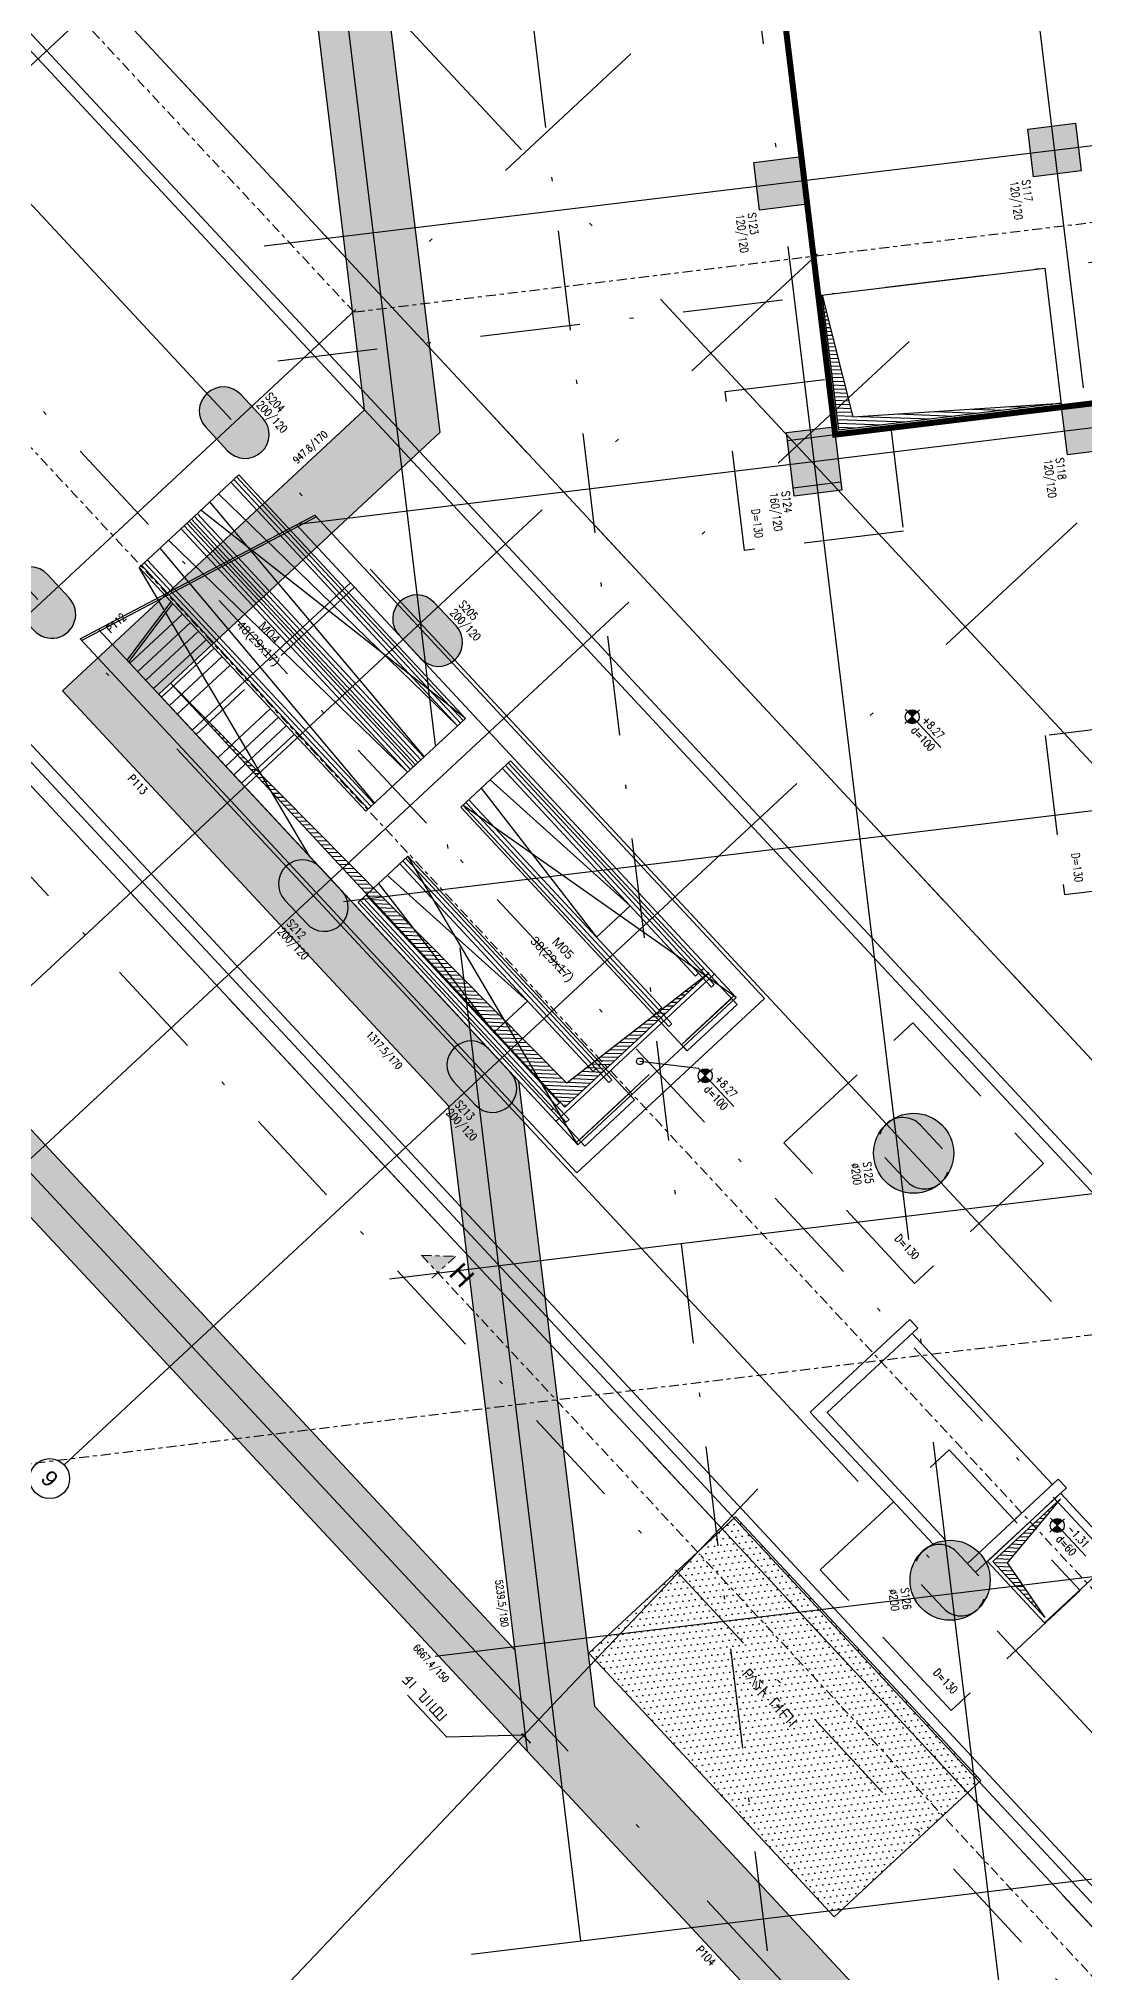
# Model space of a CAD drawing. Header units: millimetres. Extents: x 400382 to 401267, y 4543945 to 4544126.
# Drawn here: x 400428.84 to 400454.97, y 4544037.21 to 4544085.54 of the extents above; entities that cross this region are included whole.
import ezdxf
from ezdxf.enums import TextEntityAlignment as Align

# ---------------------------------------------------------------- set-up
doc = ezdxf.new("R2010")
doc.units = ezdxf.units.MM
for name, pattern in [('AKS', [3, 2.5, -0.25, 0, -0.25]), ('CENTER', [2, 1.25, -0.25, 0.25, -0.25]), ('CIZGI', [0.4, 0.25, -0.15]), ('CONTINU', [0]), ('DASHDOT2', [0.5, 0.25, -0.125, 0, -0.125]), ('HIDDEN', [0.375, 0.25, -0.125])]:
    doc.linetypes.add(name, pattern=pattern)
doc.layers.add('A-DETL', color=90, linetype='Continuous', lineweight=15)
for name, color, linetype in [('aks prota', 2, 'AKS'), ('boşluk prota', 2, 'Continuous'), ('boşluk taraması prota', 252, 'Continuous'), ('caks prota', 4, 'Continuous'), ('kesit tarama prota', 252, 'Continuous'), ('kiriş prota', 6, 'Continuous'), ('kolon prota', 1, 'Continuous'), ('kolon tarama prota', 252, 'Continuous'), ('lkolon prota', 4, 'Continuous'), ('lperde prota', 4, 'Continuous'), ('merdiven prota', 2, 'Continuous'), ('not yazısı prota', 6, 'Continuous'), ('not çizgisi prota', 4, 'Continuous'), ('perde prota', 1, 'Continuous'), ('PRT-AL-TUNEL_EKSENI', 14, 'DASHDOT2'), ('prt-s-taxis', 7, 'Continuous'), ('skesit prota', 7, 'Continuous'), ('st-s_kolon tarama', 252, 'Continuous'), ('st-s_level (kot)', 6, 'Continuous'), ('st-s_levelmark (kot işareti)', 4, 'Continuous'), ('st_s_su tutucu', 2, 'Continuous'), ('st_s_ölçü', 4, 'Continuous'), ('taks prota', 7, 'Continuous'), ('temel prota', 6, 'Continuous'), ('tkesit prota', 7, 'Continuous'), ('tkolon prota', 6, 'Continuous'), ('tperde prota', 6, 'Continuous'), ('ölçü prota', 4, 'Continuous')]:
    doc.layers.add(name, color=color, linetype=linetype)
doc.styles.add('Arial', font='Arial.ttf')
doc.styles.add('OLCU', font='romanstw.shx')
doc.styles.add('PRT-MI-a_Arial', font='Arial.ttf', dxfattribs={"height": 30})
doc.styles.add('TAKS', font='Arial Unicode.ttf')
doc.styles.add('tkolon', font='romanstw.shx')
doc.dimstyles.new('1-50', dxfattribs={"dimtxt": 10, "dimasz": 4, "dimexe": 4, "dimexo": 8, "dimgap": 4, "dimtad": 1, "dimdec": 1, "dimrnd": 0.05, "dimzin": 9, "dimdsep": 46, "dimtxsty": 'OLCU', "dimblk1": 'OBLIQUE', "dimblk2": 'OBLIQUE', "dimsah": 1, "dimcen": 2, "dimdle": 4, "dimclrd": 4, "dimclre": 4, "dimclrt": 3, "dimadec": 1, "dimazin": 0, "dimtfac": 1, "dimtdec": 1, "dimtix": 1, "dimtmove": 2, "dimatfit": 3, "dimldrblk": 'OBLIQUE', "dimfxl": 1, "dimtvp": 1, "dimtolj": 1, "dimtzin": 1, "dimarcsym": 0})

# ---------------------------------------------------------------- blocks, each defined once
blk = doc.blocks.new('A$C5FA63770')
at = {"color": 253}
blk.add_lwpolyline([(-574.4, 268.9), (-574.4, 98.9)], dxfattribs=at)
at = {"layer": 'st_s_ölçü', "color": 252, "ltscale": 0.1}
blk.add_line((236, 98.9), (236, 268.9), dxfattribs=at)
for points in [[(-574.4, 98.9), (257, 98.9), (257, 268.9), (-574.4, 268.9)], [(-574.4, 261.4), (181.3, 261.4), (181.3, 251.7), (-574.4, 251.7)], [(-574.4, 241.4), (134.3, 241.4), (134.3, 251.7)], [(134.3, 268.9), (134.3, 261.4)], [(-574.4, 168.9), (-105.9, 126.4), (-105.9, 241.4), (-574.4, 198.9)], [(-574.4, 126.4), (134.3, 126.4), (134.3, 116.2)], [(-574.4, 106.4), (181.3, 106.4), (181.3, 116.2), (-574.4, 116.2)], [(134.3, 98.9), (134.3, 106.4)]]:
    blk.add_lwpolyline(points, dxfattribs=at)
blk = doc.blocks.new('PLAN_KOT')
at = {"layer": 'st-s_levelmark (kot işareti)'}
h = blk.add_hatch(color=256, dxfattribs=at)
h.paths.add_polyline_path([(0, 17.5, 0.414214), (-17.5, 0), (0, 0)])
h.paths.add_polyline_path([(17.5, 0), (0, 0), (0, -17.5, 0.414214)])
for p, q in [((105, 0), (-25, 0)), ((0, 25), (0, -25))]:
    blk.add_line(p, q, dxfattribs=at)
blk.add_circle((0, 0), 17.5, dxfattribs=at)
at = {"layer": 'st-s_level (kot)', "color": 6, "style": 'OLCU', "width": 0.8}
for tag, p in [('KOT', (22.7, 9.8)), ('DÖŞEME_KALINLIĞI', (22.7, -27.6))]:
    blk.add_attdef(tag, p, '', height=20, dxfattribs=at)
blk = doc.blocks.new('Stair_Anotation')
at = {"color": 0, "style": 'PRT-MI-a_Arial'}
blk.add_attdef('M.ADI', text='', height=0.2, dxfattribs=at).set_placement((0, 0), align=Align.BOTTOM_CENTER)
blk.add_attdef('BAS.SAYI-(EN-RIHT)', text='', height=0.2, dxfattribs=at).set_placement((0, -0.08), align=Align.TOP_CENTER)
blk = doc.blocks.new('_Oblique')
at = {"layer": 'st_s_ölçü', "lineweight": -2}
blk.add_line((-0.5, -0.5), (0.5, 0.5), dxfattribs=at)
blk = doc.blocks.new('ym4')
at = {"color": 253}
blk.add_line((53416, 3429.1), (53416, 3599.1), dxfattribs=at)
blk.add_lwpolyline([(52584.5, 3429.1), (52584.5, 3599.1)], dxfattribs=at)
at = {"layer": 'st_s_ölçü', "color": 252, "ltscale": 0.1}
for points in [[(52584.5, 3599.1), (53416, 3599.1)], [(52584.5, 3591.6), (53416, 3591.6)], [(53416, 3581.8), (52584.5, 3581.8)], [(52584.5, 3571.6), (53416, 3571.6)], [(52584.5, 3529.1), (53416, 3569.8)], [(53416, 3456.6), (52584.5, 3499.1)], [(52584.5, 3456.6), (53416, 3456.6)], [(53416, 3446.3), (52584.5, 3446.3)], [(52584.5, 3436.6), (53416, 3436.6)], [(53416, 3429.1), (52584.5, 3429.1)]]:
    blk.add_lwpolyline(points, dxfattribs=at)
blk = doc.blocks.new('D')
at = {"layer": 'st_s_su tutucu', "linetype": 'CONTINU', "ltscale": 0.2}
for p, q in [((-39987.8, 52508.2), (-39992.6, 52508.2)), ((-39992.6, 52508.2), (-39992.6, 52507.4)), ((-39992.6, 52507.4), (-39990.6, 52506.1)), ((-39990.6, 52478.7), (-39991.9, 52478.7)), ((-39991.9, 52478.7), (-39991.9, 52477.7)), ((-39990.6, 52498.5), (-39991.5, 52498.5)), ((-39991.5, 52498.5), (-39991.5, 52497.9)), ((-39991.5, 52497.9), (-39990.6, 52497.9)), ((-39990.6, 52488.5), (-39991.5, 52488.5)), ((-39991.5, 52488.5), (-39991.5, 52487.9)), ((-39991.5, 52487.9), (-39990.6, 52487.9)), ((-39990.6, 52506.1), (-39990.6, 52498.5)), ((-39990.6, 52497.9), (-39990.6, 52488.5)), ((-39990.6, 52487.9), (-39990.6, 52478.7)), ((-39989.8, 52506.1), (-39987.8, 52507.4)), ((-39989.8, 52498.5), (-39989.8, 52506.1)), ((-39988.9, 52498.5), (-39989.8, 52498.5)), ((-39989.8, 52488.5), (-39989.8, 52497.9)), ((-39989.8, 52497.9), (-39988.9, 52497.9)), ((-39988.9, 52488.5), (-39989.8, 52488.5)), ((-39989.8, 52478.7), (-39989.8, 52487.9)), ((-39989.8, 52487.9), (-39988.9, 52487.9)), ((-39988.5, 52478.7), (-39989.8, 52478.7)), ((-39988.9, 52497.9), (-39988.9, 52498.5)), ((-39988.9, 52487.9), (-39988.9, 52488.5)), ((-39988.5, 52477.7), (-39988.5, 52478.7)), ((-39987.8, 52507.4), (-39987.8, 52508.2)), ((-39992.6, 52449), (-39990.6, 52450.3)), ((-39992.6, 52448.2), (-39992.6, 52449)), ((-39987.8, 52448.2), (-39992.6, 52448.2)), ((-39991.9, 52477.7), (-39990.6, 52477.7)), ((-39991.5, 52467.9), (-39991.5, 52468.5)), ((-39991.5, 52468.5), (-39990.6, 52468.5)), ((-39990.6, 52467.9), (-39991.5, 52467.9)), ((-39991.5, 52457.9), (-39991.5, 52458.5)), ((-39991.5, 52458.5), (-39990.6, 52458.5)), ((-39990.6, 52457.9), (-39991.5, 52457.9)), ((-39990.6, 52468.5), (-39990.6, 52477.7)), ((-39990.6, 52458.5), (-39990.6, 52467.9)), ((-39990.6, 52450.3), (-39990.6, 52457.9)), ((-39989.8, 52477.7), (-39988.5, 52477.7)), ((-39989.8, 52477.7), (-39989.8, 52468.5)), ((-39989.8, 52468.5), (-39988.9, 52468.5)), ((-39988.9, 52467.9), (-39989.8, 52467.9)), ((-39989.8, 52467.9), (-39989.8, 52458.5)), ((-39989.8, 52458.5), (-39988.9, 52458.5)), ((-39988.9, 52457.9), (-39989.8, 52457.9)), ((-39989.8, 52457.9), (-39989.8, 52450.3)), ((-39989.8, 52450.3), (-39987.8, 52449)), ((-39988.9, 52468.5), (-39988.9, 52467.9)), ((-39988.9, 52458.5), (-39988.9, 52457.9)), ((-39987.8, 52449), (-39987.8, 52448.2))]:
    blk.add_line(p, q, dxfattribs=at)

msp = doc.modelspace()

# ---------------------------------------------------------------- hatches: boundary and pattern name
at = {"layer": 'boşluk taraması prota', "ltscale": 2}
h = msp.add_hatch(dxfattribs=at)
h.set_pattern_fill('ANSI31', color=256, scale=0.03, angle=-47.076006, style=0)
h.set_pattern_definition([(357.923994, (399678.3672, 4544262.16807), (0.003450452, 0.095187483), [])])
h.paths.add_polyline_path([(400449.18868, 4544076.08426), (400454.39497, 4544076.4282), (400448.83503, 4544075.75301), (400448.42613, 4544079.12833)])
h = msp.add_hatch(dxfattribs=at)
h.set_pattern_fill('ANSI31', color=256, scale=0.03, angle=-47.076006, style=0)
h.set_pattern_definition([(357.923994, (399652.51967, 4544303.77138), (0.003450452, 0.095187483), [])])
h.paths.add_polyline_path([(400445.59625, 4544062.19035), (400442.04142, 4544059.43194), (400432.13707, 4544069.42999), (400441.98974, 4544058.83616)])
h = msp.add_hatch(dxfattribs=at)
h.set_pattern_fill('ANSI31', color=256, scale=0.03, angle=-47.076006, style=0)
h.set_pattern_definition([(357.923994, (399673.28804, 4544281.587555), (0.003450452, 0.095187483), [])])
h.paths.add_polyline_path([(400454.37519, 4544049.0431), (400453.04602, 4544047.44353), (400453.98495, 4544046.08545), (400452.691, 4544047.47673)])
at = {"layer": 'kesit tarama prota'}
h = msp.add_hatch(color=256, dxfattribs=at)
h.dxf.hatch_style = 1
h.paths.add_polyline_path([(400439.25828, 4544055.10569), (400438.4103, 4544055.13643), (400438.81892, 4544054.69708)])
at = {"layer": 'kolon tarama prota'}
h = msp.add_hatch(color=256, dxfattribs=at)
h.dxf.hatch_style = 1
h.paths.add_polyline_path([(400441.05928, 4544042.7301), (400440.75106, 4544045.26407), (400397.51015, 4544091.75777), (400415.74337, 4544108.71536), (400430.61052, 4544092.72982), (400434.92386, 4544093.25363), (400434.74303, 4544094.74269), (400431.18841, 4544094.31102), (400416.02452, 4544110.61561), (400414.15726, 4544108.87899), (400413.88485, 4544109.17189), (400413.59195, 4544108.89948), (400413.86436, 4544108.60657), (400409.69049, 4544104.72472), (400409.41808, 4544105.01762), (400409.12518, 4544104.74521), (400409.39759, 4544104.45231), (400402.22146, 4544097.77824), (400401.94905, 4544098.07114), (400401.65615, 4544097.79873), (400401.92856, 4544097.50583), (400397.75469, 4544093.62397), (400397.48228, 4544093.91687), (400397.18938, 4544093.64446), (400397.46179, 4544093.35156), (400395.59453, 4544091.61494)])
h = msp.add_hatch(color=256, dxfattribs=at)
h.dxf.hatch_style = 1
h.paths.add_polyline_path([(400490.22528, 4543992.06815), (400477.13156, 4544099.89028), (400434.74303, 4544094.74269), (400434.92386, 4544093.25363), (400436.98868, 4544076.26376), (400429.44324, 4544069.24289), (400439.09693, 4544058.863), (400441.05928, 4544042.7301), (400490.53293, 4543989.53481)])
h.paths.add_polyline_path([(400442.73453, 4544043.86557), (400440.83383, 4544059.49168), (400431.84417, 4544069.15758), (400438.87121, 4544075.693), (400436.77095, 4544092.97426), (400475.58579, 4544097.68787), (400488.0372, 4543995.15502)], flags=16)
h.paths.add_polyline_path([(400459.89037, 4544037.23957), (400460.80569, 4544038.09085), (400459.37553, 4544039.62859), (400458.46021, 4544038.77731), (400457.45963, 4544039.85315), (400463.17124, 4544045.16517), (400466.0375, 4544042.08329), (400465.12218, 4544041.23201), (400466.55234, 4544039.69427), (400467.4673, 4544040.54594), (400473.97519, 4544033.5485), (400473.06008, 4544032.69669), (400474.24186, 4544031.42601), (400469.44572, 4544026.96542), (400467.88494, 4544028.64361), (400468.80026, 4544029.49489), (400467.3701, 4544031.03263), (400466.45478, 4544030.18135)], flags=0)
h.paths.add_polyline_path([(400460.31435, 4544037.2242), (400461.22967, 4544038.07548), (400459.3909, 4544040.05258), (400458.47558, 4544039.20129), (400457.88362, 4544039.83778), (400463.15587, 4544044.74118), (400465.61352, 4544042.09866), (400464.6982, 4544041.24738), (400466.53697, 4544039.27028), (400467.45229, 4544040.12157), (400473.55156, 4544033.56348), (400472.6361, 4544032.71206), (400473.81788, 4544031.44138), (400469.46109, 4544027.3894), (400468.30892, 4544028.62824), (400469.22424, 4544029.47952), (400467.38547, 4544031.45662), (400466.47015, 4544030.60533)], flags=0)
h.paths.add_polyline_path([(400473.93535, 4544079.75714), (400473.89918, 4544080.05494), (400475.8846, 4544080.29605), (400475.92076, 4544079.99824)], flags=0)
h = msp.add_hatch(color=256, dxfattribs=at)
h.dxf.hatch_style = 1
h.paths.add_polyline_path([(400454.75359, 4544083.42245), (400454.89825, 4544082.2312), (400453.707, 4544082.08654), (400453.56234, 4544083.27779)])
h = msp.add_hatch(color=256, dxfattribs=at)
h.dxf.hatch_style = 1
h.paths.add_polyline_path([(400447.90391, 4544082.59064), (400448.04857, 4544081.39939), (400446.85733, 4544081.25473), (400446.71266, 4544082.44598)])
h = msp.add_hatch(color=256, dxfattribs=at)
h.dxf.hatch_style = 1
edge = h.paths.add_edge_path()
edge.add_arc((400433.45805, 4544076.23251), 0.6, 42.923994, 222.923994)
edge.add_line((400433.01869, 4544075.8239), (400433.56352, 4544075.23809))
edge.add_arc((400434.00287, 4544075.64671), 0.6, 222.923994, 402.923994)
edge.add_line((400434.44222, 4544076.05532), (400433.8974, 4544076.64113))
h = msp.add_hatch(color=256, dxfattribs=at)
h.dxf.hatch_style = 1
h.paths.add_polyline_path([(400455.59746, 4544076.4735), (400455.74212, 4544075.28226), (400454.55087, 4544075.13759), (400454.40621, 4544076.32884)])
h = msp.add_hatch(color=256, dxfattribs=at)
h.dxf.hatch_style = 1
h.paths.add_polyline_path([(400448.72367, 4544075.84023), (400448.91655, 4544074.2519), (400447.72531, 4544074.10724), (400447.53242, 4544075.69557)])
h = msp.add_hatch(color=256, dxfattribs=at)
h.dxf.hatch_style = 1
edge = h.paths.add_edge_path()
edge.add_arc((400428.62515, 4544071.73773), 0.6, 42.923994, 222.923994)
edge.add_line((400428.18579, 4544071.32911), (400428.73061, 4544070.74331))
edge.add_arc((400429.16997, 4544071.15192), 0.6, 222.923994, 402.923994)
edge.add_line((400429.60932, 4544071.56054), (400429.0645, 4544072.14635))
h = msp.add_hatch(color=256, dxfattribs=at)
h.dxf.hatch_style = 1
edge = h.paths.add_edge_path()
edge.add_arc((400438.29078, 4544071.03624), 0.6, 42.923994, 222.923994)
edge.add_line((400437.85142, 4544070.62762), (400438.39625, 4544070.04182))
edge.add_arc((400438.8356, 4544070.45043), 0.6, 222.923994, 402.923994)
edge.add_line((400439.27496, 4544070.85905), (400438.73013, 4544071.44486))
h = msp.add_hatch(color=256, dxfattribs=at)
h.dxf.hatch_style = 1
h.paths.add_polyline_path([(400439.27496, 4544070.85905), (400438.73013, 4544071.44486, 1), (400437.85142, 4544070.62762), (400438.39625, 4544070.04182, 1)])
h = msp.add_hatch(color=256, dxfattribs=at)
h.dxf.hatch_style = 1
edge = h.paths.add_edge_path()
edge.add_arc((400435.43542, 4544064.41515), 0.6, 42.923994, 222.923994)
edge.add_line((400434.99607, 4544064.00654), (400435.54089, 4544063.42073))
edge.add_arc((400435.98024, 4544063.82935), 0.6, 222.923994, 402.923994)
edge.add_line((400436.4196, 4544064.23796), (400435.87478, 4544064.82377))
h = msp.add_hatch(color=256, dxfattribs=at)
h.dxf.hatch_style = 1
edge = h.paths.add_edge_path()
edge.add_arc((400439.64533, 4544059.88856), 0.6, 42.923994, 222.923994)
edge.add_line((400439.20598, 4544059.47994), (400439.7508, 4544058.89413))
edge.add_arc((400440.19015, 4544059.30275), 0.6, 222.923994, 402.923994)
edge.add_line((400440.62951, 4544059.71137), (400440.08468, 4544060.29717))
h = msp.add_hatch(color=256, dxfattribs=at)
h.dxf.hatch_style = 1
edge = h.paths.add_edge_path()
edge.add_arc((400450.70901, 4544057.68385), 1, -47.076006, 312.923994)
h = msp.add_hatch(color=256, dxfattribs=at)
h.dxf.hatch_style = 1
edge = h.paths.add_edge_path()
edge.add_arc((400451.61997, 4544047.01312), 1, -47.076006, 312.923994)
at = {"layer": 'st-s_kolon tarama', "ltscale": 0.001}
h = msp.add_hatch(dxfattribs=at)
h.set_pattern_fill('DOTS', color=253, scale=0.1, angle=6.931826)
h.set_pattern_definition([(6.931826, (399405.98143, 4544554.57553), (0.059635541, 0.167169242), [0, -0.15875])])
h.paths.add_polyline_path([(400452.38321, 4544042.00762), (400446.25396, 4544048.59794), (400442.59267, 4544045.1928), (400448.72192, 4544038.60248)])

# ---------------------------------------------------------------- linework, layer by layer
at = {"layer": 'A-DETL', "color": 1, "lineweight": 5}
msp.add_lwpolyline([(400410.49797, 4544108.04135), (400516.54955, 4543994.01205)], dxfattribs=at)
at = {"layer": 'aks prota', "ltscale": 10}
for p, q in [((400522.90326, 4543994.59565), (400411.76442, 4544114.0949)), ((400515.65391, 4543987.85348), (400404.51506, 4544107.35273)), ((400510.82101, 4543983.3587), (400399.68216, 4544102.85794)), ((400462.20901, 4544017.05265), (400452.103, 4544100.27202)), ((400454.21444, 4544025.64861), (400445.25332, 4544099.44021)), ((400442.38913, 4544038.00062), (400435.07808, 4544098.20454)), ((400503.57166, 4543976.61652), (400392.43281, 4544096.11577)), ((400411.65407, 4544069.06412), (400438.03409, 4544093.59854)), ((400434.47543, 4544080.3555), (400480.83484, 4544085.98531)), ((400418.46435, 4544061.74155), (400443.64353, 4544085.15914)), ((400423.12258, 4544056.7329), (400448.30176, 4544080.1505)), ((400435.3193, 4544073.40655), (400481.67871, 4544079.03636)), ((400425.28384, 4544054.42754), (400450.59742, 4544077.97013)), ((400429.48321, 4544049.89379), (400454.79679, 4544073.43639)), ((400436.46455, 4544063.97584), (400482.82396, 4544069.60564)), ((400437.60972, 4544054.54574), (400483.96914, 4544060.17554)), ((400438.75505, 4544045.1144), (400485.11446, 4544050.74421)), ((400439.65919, 4544037.6691), (400486.01861, 4544043.29891))]:
    msp.add_line(p, q, dxfattribs=at)
at = {"layer": 'boşluk prota', "ltscale": 0.05}
for points in [[(400449.18868, 4544076.08426), (400454.39497, 4544076.4282), (400448.83503, 4544075.75301), (400448.42613, 4544079.12833)], [(400445.59625, 4544062.19035), (400442.04142, 4544059.43194), (400432.13707, 4544069.42999), (400441.98974, 4544058.83616)], [(400454.37519, 4544049.0431), (400453.04602, 4544047.44353), (400453.98495, 4544046.08545), (400452.691, 4544047.47673)]]:
    msp.add_lwpolyline(points, close=True, dxfattribs=at)
at = {"layer": 'caks prota', "ltscale": 0.05}
msp.add_circle((400429.11843, 4544049.55182), 0.5, dxfattribs=at)
at = {"layer": 'kiriş prota'}
msp.add_line((400400.70421, 4544096.91339), (400503.87989, 4543985.97634), dxfattribs=at)
at = {"layer": 'kiriş prota', "linetype": 'HIDDEN', "ltscale": 10}
for p, q in [((400436.73622, 4544071.82671), (400432.78203, 4544068.14917)), ((400442.27147, 4544057.94588), (400446.22566, 4544061.62343))]:
    msp.add_line(p, q, dxfattribs=at)
at = {"layer": 'kiriş prota', "ltscale": 10}
msp.add_line((400441.77292, 4544058.48193), (400445.72712, 4544062.15948), dxfattribs=at)
at = {"layer": 'kiriş prota'}
for points in [[(400453.98479, 4544079.80339), (400454.40569, 4544076.32877), (400448.74778, 4544075.64169), (400448.32688, 4544079.11631)], [(400454.38031, 4544049.18443), (400455.81047, 4544047.64669), (400453.97983, 4544045.94412), (400452.54967, 4544047.48186)]]:
    msp.add_lwpolyline(points, close=True, dxfattribs=at)
for points in [[(400435.28841, 4544073.38344), (400446.27154, 4544061.57411), (400442.31735, 4544057.89656), (400430.33931, 4544070.77564)], [(400454.17601, 4544049.4041), (400450.66871, 4544053.17523)]]:
    msp.add_lwpolyline(points, dxfattribs=at)
at = {"layer": 'kiriş prota', "ltscale": 10}
msp.add_lwpolyline([(400436.63443, 4544071.93616), (400432.68024, 4544068.25862)], dxfattribs=at)
at = {"layer": 'kolon prota', "color": 1}
for points in [[(400454.75359, 4544083.42245), (400454.89825, 4544082.2312), (400453.707, 4544082.08654), (400453.56234, 4544083.27779)], [(400447.90391, 4544082.59064), (400448.04857, 4544081.39939), (400446.85733, 4544081.25473), (400446.71266, 4544082.44598)], [(400455.59746, 4544076.4735), (400455.74212, 4544075.28226), (400454.55087, 4544075.13759), (400454.40621, 4544076.32884)], [(400448.72367, 4544075.84023), (400448.91655, 4544074.2519), (400447.72531, 4544074.10724), (400447.53242, 4544075.69557)]]:
    msp.add_lwpolyline(points, close=True, dxfattribs=at)
for points in [[(400433.8974, 4544076.64113, 1), (400433.01869, 4544075.8239), (400433.56352, 4544075.23809, 1), (400434.44222, 4544076.05532)], [(400429.0645, 4544072.14635, 1), (400428.18579, 4544071.32911), (400428.73061, 4544070.74331, 1), (400429.60932, 4544071.56054)], [(400438.73013, 4544071.44486, 1), (400437.85142, 4544070.62762), (400438.39625, 4544070.04182, 1), (400439.27496, 4544070.85905)], [(400438.73013, 4544071.44486, 1), (400437.85142, 4544070.62762), (400438.39625, 4544070.04182, 1), (400439.27496, 4544070.85905)], [(400435.87478, 4544064.82377, 1), (400434.99607, 4544064.00654), (400435.54089, 4544063.42073, 1), (400436.4196, 4544064.23796)], [(400440.08468, 4544060.29717, 1), (400439.20598, 4544059.47994), (400439.7508, 4544058.89413, 1), (400440.62951, 4544059.71137)]]:
    msp.add_lwpolyline(points, format="xyb", close=True, dxfattribs=at)
at = {"layer": 'kolon prota', "color": 5, "linetype": 'HIDDEN', "ltscale": 5}
msp.add_lwpolyline([(400448.74778, 4544075.64169), (400448.89244, 4544074.45044), (400447.70119, 4544074.30578), (400447.55653, 4544075.49703)], close=True, dxfattribs=at)
for points in [[(400450.87595, 4544058.38537, 1), (400449.99724, 4544057.56814), (400450.54206, 4544056.98233, 1), (400451.42077, 4544057.79957)], [(400451.78692, 4544047.71464, 1), (400450.90821, 4544046.89741), (400451.45303, 4544046.3116, 1), (400452.33174, 4544047.12883)]]:
    msp.add_lwpolyline(points, format="xyb", close=True, dxfattribs=at)
at = {"layer": 'kolon prota', "color": 1}
for centre in [(400450.70901, 4544057.68385), (400451.61997, 4544047.01312)]:
    msp.add_circle(centre, 1, dxfattribs=at)
at = {"layer": 'merdiven prota'}
for points in [[(400429.88106, 4544070.53417), (400435.74666, 4544073.62491)], [(400429.91634, 4544070.49625), (400435.78193, 4544073.58698)]]:
    msp.add_lwpolyline(points, dxfattribs=at)
at = {"layer": 'merdiven prota', "color": 4}
for points in [[(400439.50942, 4544068.55123), (400432.89457, 4544073.75481)], [(400435.60857, 4544065.11), (400431.35683, 4544072.32465)], [(400446.27154, 4544061.57411), (400439.44509, 4544066.38114)], [(400442.31735, 4544057.89656), (400438.07211, 4544065.10421)]]:
    msp.add_lwpolyline(points, dxfattribs=at)
at = {"layer": 'merdiven prota', "linetype": 'HIDDEN', "ltscale": 10}
for points in [[(400431.05593, 4544070.00511), (400432.15713, 4544071.46414)], [(400431.09714, 4544069.96081), (400432.19834, 4544071.41983)], [(400432.44149, 4544071.15839), (400431.12343, 4544069.93254)], [(400432.63899, 4544070.94603), (400431.32092, 4544069.72018)], [(400432.83649, 4544070.73368), (400431.51842, 4544069.50783)], [(400433.03398, 4544070.52132), (400431.71592, 4544069.29547)], [(400433.23148, 4544070.30897), (400431.91342, 4544069.08312)], [(400433.42898, 4544070.09661), (400432.11092, 4544068.87076)], [(400433.62648, 4544069.88426), (400432.30841, 4544068.65841)], [(400434.64121, 4544068.7932), (400433.32315, 4544067.56735)], [(400434.83871, 4544068.58084), (400433.52064, 4544067.35499)], [(400435.03621, 4544068.36849), (400433.71814, 4544067.14264)], [(400435.2337, 4544068.15613), (400433.91564, 4544066.93028)], [(400446.19832, 4544061.506), (400446.29707, 4544061.39982), (400445.05227, 4544060.24203), (400444.95348, 4544060.34825)], [(400443.63542, 4544059.1224), (400443.73417, 4544059.01622), (400442.48936, 4544057.85844), (400442.39058, 4544057.96465)]]:
    msp.add_lwpolyline(points, dxfattribs=at)
at = {"layer": 'not yazısı prota'}
msp.add_lwpolyline([(400446.25396, 4544048.59794), (400452.38321, 4544042.00762), (400448.72192, 4544038.60248), (400442.59267, 4544045.1928)], close=True, dxfattribs=at)
at = {"layer": 'perde prota'}
for points in [[(400429.44324, 4544069.24289), (400436.98868, 4544076.26376), (400434.74297, 4544094.74268), (400477.13156, 4544099.89028), (400490.53293, 4543989.53481), (400441.05928, 4544042.7301), (400439.09693, 4544058.863), (400429.44324, 4544069.24289)], [(400440.83383, 4544059.49168), (400442.73453, 4544043.86557), (400488.0372, 4543995.15502), (400475.58579, 4544097.68787), (400436.77095, 4544092.97426), (400438.87121, 4544075.693), (400431.84417, 4544069.15758), (400440.83383, 4544059.49168)], [(400395.59453, 4544091.61494), (400441.05928, 4544042.7301), (400440.75106, 4544045.26407), (400397.51015, 4544091.75777)]]:
    msp.add_lwpolyline(points, dxfattribs=at)
at = {"layer": 'PRT-AL-TUNEL_EKSENI', "ltscale": 10}
for p, q in [((400408.06651, 4544110.65571), (400519.20536, 4543991.15646)), ((400402.09861, 4544105.10534), (400513.23746, 4543985.60609)), ((400395.40003, 4544102.61658), (400506.53887, 4543983.11734)), ((400396.13071, 4544099.55496), (400507.26956, 4543980.05571)), ((400447.66816, 4544032.68733), (400439.64453, 4544098.75908)), ((400434.82426, 4544077.48303), (400481.18367, 4544083.11283))]:
    msp.add_line(p, q, dxfattribs=at)
at = {"layer": 'skesit prota', "linetype": 'CENTER', "ltscale": 0.2}
for p, q in [((400438.4103, 4544055.13643), (400439.25828, 4544055.10569)), ((400439.25828, 4544055.10569), (400438.59924, 4544054.49277))]:
    msp.add_line(p, q, dxfattribs=at)
for points in [[(400485.58366, 4544084.6312), (400436.7276, 4544078.6982), (400405.73295, 4544112.02441)], [(400399.30774, 4544106.8681), (400510.01914, 4543987.82845)], [(400490.16117, 4544057.39099), (400425.27317, 4544049.51111)], [(400438.4103, 4544055.13643), (400492.18794, 4543997.31338)]]:
    msp.add_lwpolyline(points, dxfattribs=at)
at = {"layer": 'st_s_ölçü', "color": 3, "linetype": 'CIZGI', "lineweight": 30, "ltscale": 50, "const_width": 0.15}
msp.add_lwpolyline([(400482.52011, 4544040.58627), (400476.55335, 4544047.00188), (400474.31991, 4544046.72799), (400473.88761, 4544050.2877), (400473.88784, 4544050.28749), (400473.75504, 4544051.37944), (400472.56379, 4544051.23477), (400470.87846, 4544065.11282), (400464.02879, 4544064.281), (400463.73705, 4544066.68335), (400462.5458, 4544066.53869), (400463.07098, 4544062.21404), (400457.4126, 4544061.52687), (400456.21251, 4544071.40879), (400461.87092, 4544072.09594), (400461.25438, 4544077.16047), (400448.74778, 4544075.64169), (400446.49947, 4544094.15568)], dxfattribs=at)
at = {"layer": 'st_s_ölçü', "color": 6, "lineweight": 0}
for points in [[(400446.42992, 4544044.62783), (400446.61116, 4544044.7964), (400446.69545, 4544044.70577), (400446.60482, 4544044.62149), (400446.52054, 4544044.71211)], [(400438.10595, 4544044.49172), (400438.19658, 4544044.576), (400438.02167, 4544044.58234), (400438.10595, 4544044.49172), (400438.01533, 4544044.40744), (400437.93104, 4544044.49806)], [(400446.5142, 4544044.53721), (400446.77973, 4544044.61515), (400446.68277, 4544044.35596)], [(400446.9483, 4544044.4339), (400446.86402, 4544044.52452), (400446.85767, 4544044.34962), (400446.76705, 4544044.26533), (400446.77339, 4544044.44024)], [(400446.85133, 4544044.17471), (400447.03258, 4544044.34328), (400446.93562, 4544044.08409)], [(400438.53371, 4544044.21351), (400438.35246, 4544044.04494)], [(400438.53371, 4544044.21351), (400438.35246, 4544044.04494), (400438.43675, 4544043.95432), (400438.61799, 4544044.12289)], [(400438.44943, 4544044.30413), (400438.53371, 4544044.21351)], [(400438.70228, 4544044.03226), (400438.52103, 4544043.86369)], [(400438.78656, 4544043.94164), (400438.60531, 4544043.77307), (400438.6896, 4544043.68245), (400438.87085, 4544043.85101)], [(400438.8645, 4544043.67611), (400438.95513, 4544043.76039), (400438.87085, 4544043.85101), (400438.78022, 4544043.76673), (400438.6896, 4544043.68245), (400438.77388, 4544043.59182)], [(400446.94196, 4544044.25899), (400447.02624, 4544044.16837)], [(400447.18847, 4544043.81221), (400447.454, 4544043.89016), (400447.27275, 4544043.72159)], [(400447.28543, 4544044.07141), (400447.36972, 4544043.98078), (400447.28543, 4544044.07141), (400447.19481, 4544043.98712)], [(400447.27909, 4544043.8965), (400447.36338, 4544043.80587)], [(400438.95513, 4544043.76039), (400438.77388, 4544043.59182), (400438.85816, 4544043.5012), (400439.03941, 4544043.66977)], [(400447.35704, 4544043.63097), (400447.53828, 4544043.79953), (400447.62257, 4544043.70891)], [(400447.44766, 4544043.71525), (400447.53194, 4544043.62463)], [(400447.70685, 4544043.61829), (400447.5256, 4544043.44972)], [(400447.60989, 4544043.35909), (400447.79114, 4544043.52766)], [(400447.62257, 4544043.70891), (400447.70685, 4544043.61829)]]:
    msp.add_lwpolyline(points, dxfattribs=at)
for points in [[(400438.28086, 4544044.48538), (400438.09961, 4544044.31681), (400438.28086, 4544044.48538)], [(400447.19481, 4544043.98712), (400447.10419, 4544043.90284), (400447.19481, 4544043.98712)]]:
    msp.add_lwpolyline(points, close=True, dxfattribs=at)
at = {"layer": 'temel prota', "color": 5}
for p, q in [((400409.85743, 4544105.42624), (400512.96501, 4543994.56241)), ((400410.07711, 4544105.63055), (400513.18469, 4543994.76672)), ((400400.99712, 4544097.1858), (400504.17279, 4543986.24875)), ((400401.21679, 4544097.39011), (400504.39247, 4543986.45306))]:
    msp.add_line(p, q, dxfattribs=at)
at = {"layer": 'temel prota', "linetype": 'HIDDEN', "ltscale": 10}
for points in [[(400450.13757, 4544075.81047), (400450.45101, 4544073.22943), (400446.48018, 4544072.74722), (400445.99797, 4544076.71804), (400448.57942, 4544077.03153), (400448.74819, 4544075.64174)], [(400450.68551, 4544060.93953), (400453.95444, 4544057.42469), (400450.73251, 4544054.42817), (400447.46357, 4544057.94301)], [(400451.59648, 4544050.2688), (400454.86541, 4544046.75396), (400451.64347, 4544043.75744), (400448.37454, 4544047.27228)]]:
    msp.add_lwpolyline(points, close=True, dxfattribs=at)
at = {"layer": 'temel prota', "color": 5}
for points in [[(400435.74666, 4544073.62491), (400446.97818, 4544061.54849), (400442.29173, 4544057.18992), (400429.88106, 4544070.53417)], [(400451.18777, 4544047.91835), (400448.12118, 4544051.21562), (400450.61086, 4544053.53111), (400450.81517, 4544053.31144), (400448.54576, 4544051.2008), (400451.50777, 4544048.01359)], [(400452.05246, 4544047.42912), (400454.32246, 4544049.54031), (400454.52677, 4544049.32063), (400452.24901, 4544047.20223)]]:
    msp.add_lwpolyline(points, dxfattribs=at)
at = {"layer": 'temel prota', "linetype": 'HIDDEN', "ltscale": 10}
msp.add_lwpolyline([(400456.57393, 4544068.43258), (400453.9929, 4544068.11914), (400454.47511, 4544064.14831), (400457.05619, 4544064.46176)], dxfattribs=at)
at = {"layer": 'ölçü prota'}
msp.add_lwpolyline([(400445.3309, 4544059.80475), (400443.86982, 4544059.97989)], dxfattribs=at)
msp.add_circle((400443.86982, 4544059.97989), 0.08315, dxfattribs=at)

# ---------------------------------------------------------------- block references
at = {"xscale": 0.01, "yscale": 0.01, "zscale": 0.01, "rotation": 312.9239939589943}
for p in [(400442.57788, 4544061.45027), (400440.01498, 4544059.06668)]:
    msp.add_blockref('A$C5FA63770', p, dxfattribs=at)
at = {"layer": 'prt-s-taxis'}
ref = msp.add_blockref('Stair_Anotation', (400434.48681, 4544070.56644), dxfattribs=dict(at, xscale=-1.125, yscale=1.125, zscale=1.125, rotation=313.4729572134513))
ref.add_attrib('M.ADI', 'M04', dxfattribs={"layer": '0', "color": 0, "height": 0.225, "rotation": 313.472957, "style": 'PRT-MI-a_Arial'}).set_placement((400434.48058, 4544070.57301), align=Align.BOTTOM_CENTER)
ref.add_attrib('BAS.SAYI-(EN-RIHT)', '48(29x17)', dxfattribs={"layer": '0', "color": 0, "height": 0.225, "rotation": 313.472957, "style": 'PRT-MI-a_Arial'}).set_placement((400434.42023, 4544070.50586), align=Align.TOP_CENTER)
ref = msp.add_blockref('Stair_Anotation', (400441.82452, 4544062.67675), dxfattribs=dict(at, xscale=-1.125, yscale=1.125, zscale=1.125, rotation=313.4729572134513))
ref.add_attrib('M.ADI', 'M05', dxfattribs={"layer": '0', "color": 0, "height": 0.225, "rotation": 313.472957, "style": 'PRT-MI-a_Arial'}).set_placement((400441.81829, 4544062.68332), align=Align.BOTTOM_CENTER)
ref.add_attrib('BAS.SAYI-(EN-RIHT)', '38(29x17)', dxfattribs={"layer": '0', "color": 0, "height": 0.225, "rotation": 313.472957, "style": 'PRT-MI-a_Arial'}).set_placement((400441.75794, 4544062.61616), align=Align.TOP_CENTER)
at = {"layer": 'st-s_level (kot)', "linetype": 'CONTINU', "ltscale": 0.1, "xscale": 0.01, "yscale": 0.01, "zscale": 0.01, "rotation": 312.9239939589943}
for p, values in [((400450.67318, 4544068.59062), {'KOT': '+8.27', 'DÖŞEME_KALINLIĞI': 'd=100'}), ((400445.50116, 4544059.62168), {'KOT': '+8.27', 'DÖŞEME_KALINLIĞI': 'd=100'}), ((400454.29771, 4544048.38013), {'KOT': '-1.31', 'DÖŞEME_KALINLIĞI': 'd=60'})]:
    msp.add_blockref('PLAN_KOT', p, dxfattribs=at).add_auto_attribs(values)
at = {"layer": 'st_s_ölçü', "linetype": 'CONTINU', "xscale": -0.01, "yscale": 0.01, "zscale": 0.01, "rotation": 132.9239939589943}
for p in [(400100.84138, 4544483.04693), (400099.59654, 4544481.88918)]:
    msp.add_blockref('ym4', p, dxfattribs=at)
at = {"layer": 'st_s_ölçü', "xscale": 0.004999999999999998, "yscale": 0.004999999999999998, "zscale": 0.004999999999999998, "rotation": 222.9239939589942}
msp.add_blockref('D', (400115.91463, 4544099.02773), dxfattribs=at)

# ---------------------------------------------------------------- texts
at = {"layer": 'lkolon prota', "style": 'tkolon', "width": 0.8}
for s, rotation, p in [('120/120', 276.923994, (400453.11643, 4544081.96402)), ('120/120', 276.923994, (400446.26602, 4544081.13819)), ('200/120', 312.923994, (400434.27188, 4544076.37477)), ('120/120', 276.923994, (400453.96029, 4544075.01507)), ('160/120', 276.923994, (400447.11062, 4544074.18326)), ('200/120', 312.923994, (400439.10461, 4544071.1785)), ('200/120', 312.923994, (400434.802, 4544063.21142)), ('200/120', 312.923994, (400439.01191, 4544058.68482)), ('%%C200', 276.923994, (400449.14369, 4544057.42124)), ('%%C200', 276.923994, (400450.08633, 4544046.77607))]:
    msp.add_text(s, height=0.2, rotation=rotation, dxfattribs=at).set_placement(p)
at = {"layer": 'lperde prota', "style": 'tkolon', "width": 0.8}
for s, rotation, p in [('947.8/170', 42.56351, (400435.23975, 4544074.97034)), ('1317.5/170', 312.56351, (400437.08291, 4544060.69653)), ('5239.5/180', 277.393286, (400440.3436, 4544047.02296)), ('6667.4/150', 312.56351, (400438.25022, 4544045.37175))]:
    msp.add_text(s, height=0.18, rotation=rotation, dxfattribs=at).set_placement(p, align=Align.MIDDLE_LEFT)
at = {"layer": 'st-s_level (kot)', "color": 6, "style": 'OLCU', "width": 0.8}
for p, rotation in [((400446.65662, 4544073.77531), 276.923994), ((400454.65154, 4544065.17641), 276.923994), ((400450.22011, 4544055.54115), 312.923994), ((400451.18191, 4544044.6929), 312.923994)]:
    msp.add_attdef('D=130', p, '', height=0.2, rotation=rotation, dxfattribs=at)
at = {"layer": 'taks prota', "style": 'TAKS'}
msp.add_text('9', height=0.4, rotation=312.923994, dxfattribs=at).set_placement((400429.11843, 4544049.55182), align=Align.MIDDLE_CENTER)
at = {"layer": 'tkesit prota', "style": 'Arial'}
msp.add_text('H', height=0.5, rotation=312.923994, dxfattribs=at).set_placement((400439.06497, 4544054.65278))
at = {"layer": 'tkolon prota', "style": 'tkolon', "width": 0.8}
for s, rotation, p in [('S117', 276.923994, (400453.41424, 4544082.00019)), ('S123', 276.923994, (400446.56383, 4544081.17435)), ('S204', 312.923994, (400434.49156, 4544076.57908)), ('S118', 276.923994, (400454.25811, 4544075.05124)), ('S124', 276.923994, (400447.40843, 4544074.21942)), ('S205', 312.923994, (400439.32429, 4544071.38281)), ('S212', 312.923994, (400435.02168, 4544063.41572)), ('S213', 312.923994, (400439.23159, 4544058.88913)), ('S125', 276.923994, (400449.4415, 4544057.45741)), ('S126', 276.923994, (400450.38414, 4544046.81224))]:
    msp.add_text(s, height=0.2, rotation=rotation, dxfattribs=at).set_placement(p)
at = {"layer": 'tperde prota', "style": 'tkolon', "width": 0.8}
for s, rotation, p in [('P112', 43.393285, (400430.57826, 4544070.74505)), ('P113', 313.393285, (400431.12956, 4544067.10042)), ('P104', 313.393285, (400445.32996, 4544037.82865))]:
    msp.add_text(s, height=0.2, rotation=rotation, dxfattribs=at).set_placement(p, align=Align.MIDDLE_LEFT)

# ---------------------------------------------------------------- leaders
at = {"layer": 'not çizgisi prota'}
msp.add_leader([(400440.97157, 4544043.13875), (400439.04163, 4544043.08851), (400438.06205, 4544044.14178)], dimstyle='1-50', override={"dimasz": 12, "dimgap": 4, "dimtad": 0}, dxfattribs=at)

doc.saveas('drawing.dxf')
